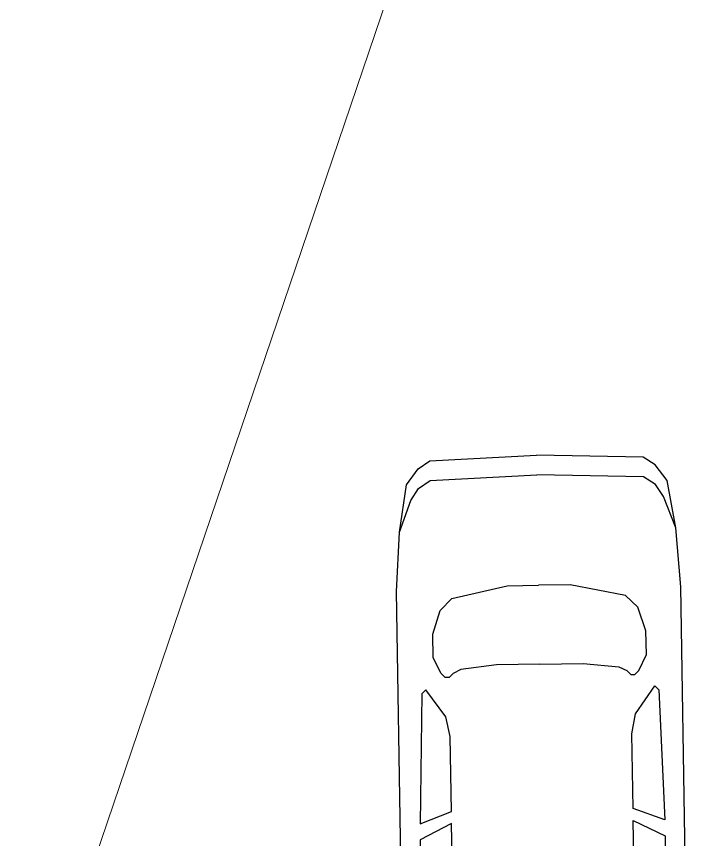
# Model space of a CAD drawing. Header units: centimetres. Extents: x 63871 to 181827, y -95930 to 42199.
# Drawn here: x 147390.5 to 147754.1, y 25625.7 to 26060.8 of the extents above; entities that cross this region are included whole.
import ezdxf

# ---------------------------------------------------------------- set-up
doc = ezdxf.new("R2010")
doc.units = ezdxf.units.CM
doc.layers.add('ARA SINIRLAR', color=225, linetype='Continuous', lineweight=15)
doc.layers.add('OLUK', color=222, linetype='Continuous', lineweight=15)
doc.layers.add('furn', color=7, linetype='Continuous')

# ---------------------------------------------------------------- blocks, each defined once
blk = doc.blocks.new('02PCAR03')
at = {"color": 0, "linetype": 'ByBlock'}
for p, q in [((-170, 36), (-185, 35)), ((-35, 36), (-170, 36)), ((-11, 35), (-35, 36)), ((-185, 35), (-197, 33)), ((-185, 35), (-193, 32)), ((-14, 33), (-19, 35)), ((-6, 32), (-11, 35)), ((-197, 33), (-201, 30)), ((-193, 32), (-196, 30)), ((-9, 29), (-14, 33)), ((-4, 29), (-6, 32)), ((-201, 30), (-203, 27)), ((-196, 30), (-198, 27)), ((-145, 29), (-144, 30)), ((-144, 30), (-111, 31)), ((-111, 31), (-114, 23)), ((-111, 23), (-107, 31)), ((-107, 31), (-71, 31)), ((-71, 31), (-86, 23)), ((-66, 30), (-83, 21)), ((-62, 27), (-66, 30)), ((-138, 24), (-145, 29)), ((-6, 20), (-9, 29)), ((-1, 13), (-4, 29)), ((-203, 27), (-204, 0)), ((-198, 27), (-199, 0)), ((-159, 27), (-165, 25)), ((-153, 27), (-159, 27)), ((-149, 25), (-153, 27)), ((-60, 23), (-62, 27)), ((-165, 25), (-168, 22)), ((-148, 24), (-149, 25)), ((-149, 22), (-148, 23)), ((-148, 23), (-148, 24)), ((-133, 23), (-138, 24)), ((-114, 23), (-133, 23)), ((-86, 23), (-111, 23)), ((-58, 11), (-60, 23)), ((-11, 14), (-56, 23)), ((-168, 22), (-171, 8)), ((-150, 20), (-149, 22)), ((-83, 21), (-81, 17)), ((-151, 11), (-150, 20)), ((-4, 0), (-6, 20)), ((-81, 17), (-80, 11)), ((0, 0), (-1, 13)), ((-151, 0), (-151, 11)), ((-80, 11), (-79, 0)), ((-57, 0), (-58, 11)), ((-171, 8), (-171, 0)), ((-203, -27), (-204, 0)), ((-198, -27), (-199, 0)), ((-171, -8), (-171, 0)), ((-151, 0), (-151, -11)), ((-80, -11), (-79, 0)), ((-57, 0), (-58, -11)), ((-4, 0), (-6, -20)), ((0, 0), (-1, -13)), ((-168, -22), (-171, -8)), ((-151, -11), (-150, -20)), ((-81, -17), (-80, -11)), ((-58, -11), (-60, -23)), ((-11, -14), (-56, -23)), ((-1, -13), (-4, -29)), ((-83, -21), (-81, -17)), ((-150, -20), (-149, -22)), ((-6, -20), (-9, -29)), ((-165, -25), (-168, -22)), ((-149, -22), (-148, -23)), ((-66, -30), (-83, -21)), ((-159, -27), (-165, -25)), ((-149, -25), (-153, -27)), ((-148, -24), (-149, -25)), ((-148, -23), (-148, -24)), ((-138, -24), (-145, -29)), ((-133, -23), (-138, -24)), ((-114, -23), (-133, -23)), ((-111, -31), (-114, -23)), ((-86, -23), (-111, -23)), ((-111, -23), (-107, -31)), ((-71, -31), (-86, -23)), ((-60, -23), (-62, -27)), ((-201, -30), (-203, -27)), ((-196, -30), (-198, -27)), ((-153, -27), (-159, -27)), ((-62, -27), (-66, -30)), ((-145, -29), (-144, -30)), ((-9, -29), (-14, -33)), ((-4, -29), (-6, -32)), ((-197, -33), (-201, -30)), ((-193, -32), (-196, -30)), ((-144, -30), (-111, -31)), ((-107, -31), (-71, -31)), ((-185, -35), (-197, -33)), ((-185, -35), (-193, -32)), ((-14, -33), (-19, -35)), ((-6, -32), (-11, -35)), ((-170, -36), (-185, -35)), ((-11, -35), (-35, -36)), ((-35, -36), (-170, -36))]:
    blk.add_line(p, q, dxfattribs=at)
blk = doc.blocks.new('yerleşim planı')
at = {"layer": 'ARA SINIRLAR'}
blk.add_line((-4153.97, 23702.64), (-9092.69, 9150.37), dxfattribs=at)
at = {"layer": 'furn', "linetype": 'Continuous', "xscale": 2.086125961570064, "yscale": 2.086125961570064, "zscale": 2.086125961570064, "rotation": 270.9296038315418}
blk.add_blockref('02PCAR03', (-8756.62, 9220.9), dxfattribs=at)

msp = doc.modelspace()

# ---------------------------------------------------------------- block references
at = {"layer": 'OLUK'}
msp.add_blockref('yerleşim planı', (156428.79, 16182.58), dxfattribs=at)

doc.saveas('drawing.dxf')
